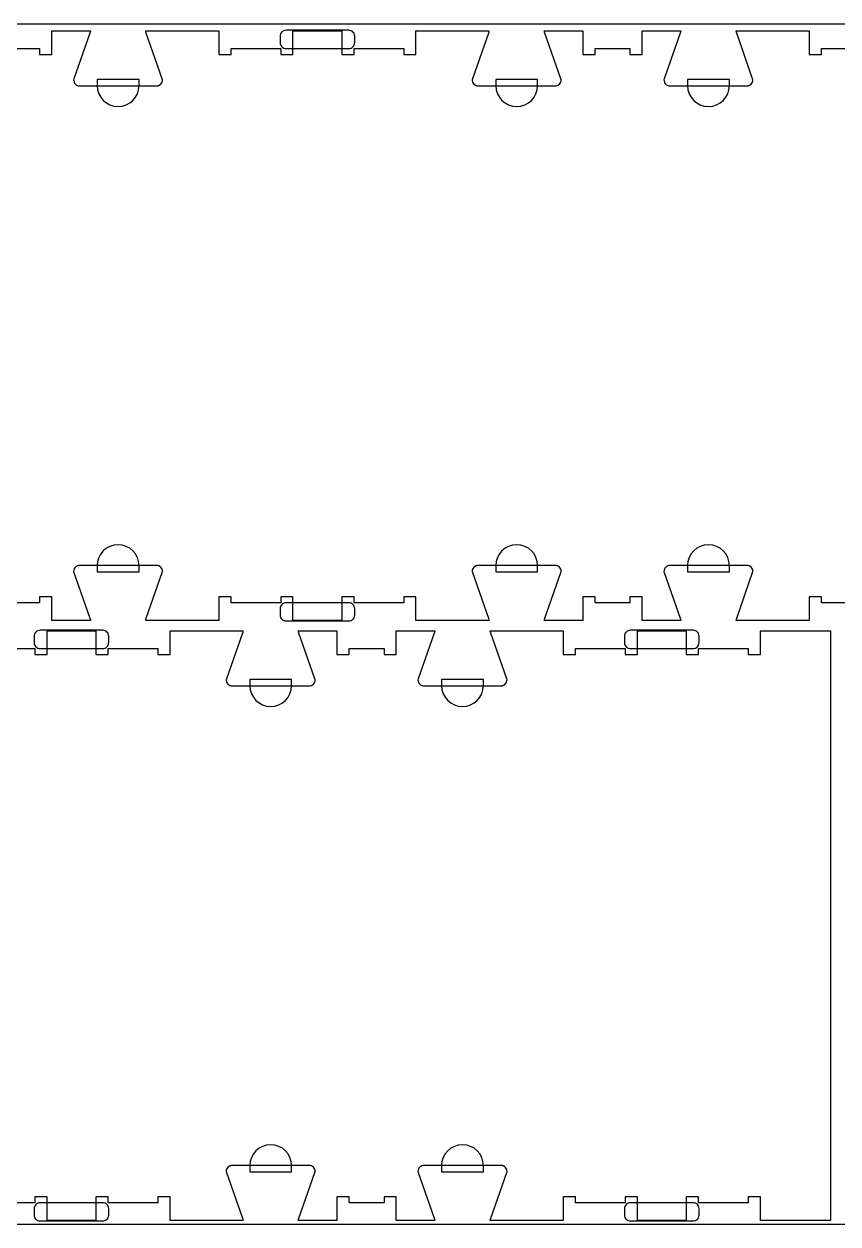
# Model space of a CAD drawing. Extents: x -7518 to -4335, y -84343 to -75479.
# Drawn here: x -5963 to -5136, y -77403 to -76183 of the extents above; entities that cross this region are included whole.
import ezdxf

# ---------------------------------------------------------------- set-up
doc = ezdxf.new("R2010")
doc.units = 0
for name, color, linetype in [('0_SHEET_SPRUCEPLY_2440X122', 1, 'CONTINUOUS'), ('4_ANYTOOL_CUTTHROUGH_OUTSI', 5, 'CONTINUOUS'), ('5_ANYTOOL_HALF_MILL_9MM_IN', 3, 'CONTINUOUS')]:
    doc.layers.add(name, color=color, linetype=linetype)

msp = doc.modelspace()

# ---------------------------------------------------------------- linework, layer by layer
at = {"layer": '0_SHEET_SPRUCEPLY_2440X122'}
msp.add_lwpolyline([(-7146.3, -76183), (-7146.3, -77403), (-4706.3, -77403), (-4706.3, -76183)], close=True, dxfattribs=at)
at = {"layer": '4_ANYTOOL_CUTTHROUGH_OUTSI', "color": 5}
for points in [[(-5982.5, -76207.9), (-5947, -76207.9), (-5947, -76213.9), (-5934.5, -76213.9), (-5934.5, -76189.9), (-5895.4, -76189.9), (-5895.4, -76189.9, -0.061485), (-5895.6, -76191.3), (-5912.5, -76239.6), (-5912.5, -76239.6), (-5912.5, -76239.6), (-5912.5, -76239.6, 0.414214), (-5906.3, -76245.9), (-5828.3, -76245.9), (-5828.1, -76245.9), (-5828, -76245.9), (-5827.8, -76245.9), (-5827.7, -76245.9), (-5827.5, -76245.8), (-5827.4, -76245.8), (-5827.2, -76245.8), (-5827.1, -76245.8), (-5826.9, -76245.7), (-5826.8, -76245.7), (-5826.6, -76245.7), (-5826.5, -76245.6), (-5826.3, -76245.6), (-5826.2, -76245.5), (-5826, -76245.5), (-5825.9, -76245.4), (-5825.7, -76245.3), (-5825.6, -76245.3), (-5825.4, -76245.2), (-5825.3, -76245.1), (-5825.2, -76245.1), (-5825, -76245), (-5824.9, -76244.9), (-5824.8, -76244.8), (-5824.7, -76244.7), (-5824.5, -76244.6), (-5824.4, -76244.6), (-5824.3, -76244.5), (-5824.2, -76244.4), (-5824.1, -76244.3), (-5824, -76244.2), (-5823.8, -76244.1, 0.198912), (-5822, -76239.6), (-5822, -76239.6), (-5822, -76239.6), (-5838.9, -76191.3), (-5838.9, -76191.3, -0.061485), (-5839.2, -76189.9), (-5765, -76189.9), (-5765, -76213.9), (-5752.5, -76213.9), (-5752.5, -76207.9), (-5702, -76207.9), (-5702, -76213.9), (-5689.5, -76213.9), (-5689.5, -76213.6), (-5689.5, -76189.9), (-5640, -76189.9), (-5640, -76213.9), (-5627.5, -76213.9), (-5627.5, -76207.9), (-5577, -76207.9), (-5577, -76213.9), (-5564.5, -76213.9), (-5564.5, -76189.9), (-5490.3, -76189.9), (-5490.3, -76189.9, -0.061485), (-5490.5, -76191.3), (-5507.4, -76239.6), (-5507.4, -76239.6), (-5507.4, -76239.6), (-5507.4, -76239.6, 0.198912), (-5505.6, -76244.1), (-5505.5, -76244.2), (-5505.4, -76244.3), (-5505.3, -76244.4), (-5505.1, -76244.5), (-5505, -76244.6), (-5504.9, -76244.6), (-5504.8, -76244.7), (-5504.7, -76244.8), (-5504.5, -76244.9), (-5504.4, -76245), (-5504.3, -76245.1), (-5504.1, -76245.1), (-5504, -76245.2), (-5503.8, -76245.3), (-5503.7, -76245.3), (-5503.6, -76245.4), (-5503.4, -76245.5), (-5503.3, -76245.5), (-5503.1, -76245.6), (-5503, -76245.6), (-5502.8, -76245.7), (-5502.7, -76245.7), (-5502.5, -76245.7), (-5502.4, -76245.8), (-5502.2, -76245.8), (-5502.1, -76245.8), (-5501.9, -76245.8), (-5501.8, -76245.9), (-5501.6, -76245.9), (-5501.5, -76245.9), (-5501.3, -76245.9), (-5501.2, -76245.9), (-5423.2, -76245.9, 0.414214), (-5416.9, -76239.6), (-5416.9, -76239.6), (-5416.9, -76239.6), (-5433.8, -76191.3), (-5433.8, -76191.3, -0.061485), (-5434.1, -76189.9), (-5395, -76189.9), (-5395, -76213.6), (-5395, -76213.9), (-5382.5, -76213.9), (-5382.5, -76207.9), (-5347, -76207.9), (-5347, -76213.9), (-5334.5, -76213.9), (-5334.5, -76213.6), (-5334.5, -76189.9), (-5295.4, -76189.9), (-5295.4, -76189.9, -0.061485), (-5295.6, -76191.3), (-5312.5, -76239.6), (-5312.5, -76239.6), (-5312.5, -76239.6), (-5312.5, -76239.6, 0.414214), (-5306.3, -76245.9), (-5228.3, -76245.9), (-5228.1, -76245.9), (-5228, -76245.9), (-5227.8, -76245.9), (-5227.7, -76245.9), (-5227.5, -76245.8), (-5227.4, -76245.8), (-5227.2, -76245.8), (-5227.1, -76245.8), (-5226.9, -76245.7), (-5226.8, -76245.7), (-5226.6, -76245.7), (-5226.5, -76245.6), (-5226.3, -76245.6), (-5226.2, -76245.5), (-5226, -76245.5), (-5225.9, -76245.4), (-5225.7, -76245.3), (-5225.6, -76245.3), (-5225.4, -76245.2), (-5225.3, -76245.1), (-5225.2, -76245.1), (-5225, -76245), (-5224.9, -76244.9), (-5224.8, -76244.8), (-5224.7, -76244.7), (-5224.5, -76244.6), (-5224.4, -76244.6), (-5224.3, -76244.5), (-5224.2, -76244.4), (-5224.1, -76244.3), (-5224, -76244.2), (-5223.8, -76244.1, 0.198912), (-5222, -76239.6), (-5222, -76239.6), (-5222, -76239.6), (-5238.9, -76191.3), (-5238.9, -76191.3, -0.061485), (-5239.2, -76189.9), (-5165, -76189.9), (-5165, -76213.9), (-5152.5, -76213.9), (-5152.5, -76207.9), (-5102, -76207.9)], [(-5102, -76771.4), (-5152.5, -76771.4), (-5152.5, -76765.4), (-5165, -76765.4), (-5165, -76789.4), (-5239.2, -76789.4), (-5239.2, -76789.4, -0.061485), (-5238.9, -76788), (-5222, -76739.7), (-5222, -76739.7), (-5222, -76739.6), (-5222, -76739.6, 0.198912), (-5223.8, -76735.2), (-5224, -76735.1), (-5224.1, -76735), (-5224.2, -76734.9), (-5224.3, -76734.8), (-5224.4, -76734.7), (-5224.5, -76734.6), (-5224.7, -76734.5), (-5224.8, -76734.4), (-5224.9, -76734.4), (-5225, -76734.3), (-5225.2, -76734.2), (-5225.3, -76734.1), (-5225.4, -76734.1), (-5225.6, -76734), (-5225.7, -76733.9), (-5225.9, -76733.9), (-5226, -76733.8), (-5226.2, -76733.7), (-5226.3, -76733.7), (-5226.5, -76733.7), (-5226.6, -76733.6), (-5226.8, -76733.6), (-5226.9, -76733.5), (-5227.1, -76733.5), (-5227.2, -76733.5), (-5227.4, -76733.5), (-5227.5, -76733.4), (-5227.7, -76733.4), (-5227.8, -76733.4), (-5228, -76733.4), (-5228.1, -76733.4), (-5228.3, -76733.4), (-5306.3, -76733.4, 0.414214), (-5312.5, -76739.6), (-5312.5, -76739.7), (-5312.5, -76739.7), (-5295.6, -76788), (-5295.6, -76788, -0.061485), (-5295.4, -76789.4), (-5334.5, -76789.4), (-5334.5, -76765.6), (-5334.5, -76765.4), (-5347, -76765.4), (-5347, -76771.4), (-5382.5, -76771.4), (-5382.5, -76765.4), (-5395, -76765.4), (-5395, -76789.4), (-5434.1, -76789.4), (-5434.1, -76789.4, -0.061485), (-5433.8, -76788), (-5416.9, -76739.7), (-5416.9, -76739.7), (-5416.9, -76739.6), (-5416.9, -76739.6, 0.414214), (-5423.2, -76733.4), (-5501.2, -76733.4), (-5501.3, -76733.4), (-5501.5, -76733.4), (-5501.6, -76733.4), (-5501.8, -76733.4), (-5501.9, -76733.4), (-5502.1, -76733.5), (-5502.2, -76733.5), (-5502.4, -76733.5), (-5502.5, -76733.5), (-5502.7, -76733.6), (-5502.8, -76733.6), (-5503, -76733.7), (-5503.1, -76733.7), (-5503.3, -76733.7), (-5503.4, -76733.8), (-5503.6, -76733.9), (-5503.7, -76733.9), (-5503.8, -76734), (-5504, -76734.1), (-5504.1, -76734.1), (-5504.3, -76734.2), (-5504.4, -76734.3), (-5504.5, -76734.4), (-5504.7, -76734.4), (-5504.8, -76734.5), (-5504.9, -76734.6), (-5505, -76734.7), (-5505.1, -76734.8), (-5505.3, -76734.9), (-5505.4, -76735), (-5505.5, -76735.1), (-5505.6, -76735.2, 0.198912), (-5507.4, -76739.6), (-5507.4, -76739.7), (-5507.4, -76739.7), (-5490.5, -76788), (-5490.5, -76788, -0.061485), (-5490.3, -76789.4), (-5514.7, -76789.4), (-5564.5, -76789.4), (-5564.5, -76765.4), (-5577, -76765.4), (-5577, -76771.4), (-5627.5, -76771.4), (-5627.5, -76765.4), (-5640, -76765.4), (-5640, -76789.4), (-5689.5, -76789.4), (-5689.5, -76765.4), (-5702, -76765.4), (-5702, -76771.4), (-5752.5, -76771.4), (-5752.5, -76765.4), (-5765, -76765.4), (-5765, -76789.4), (-5839.2, -76789.4), (-5839.2, -76789.4, -0.061485), (-5838.9, -76788), (-5822, -76739.7), (-5822, -76739.7), (-5822, -76739.6), (-5822, -76739.6, 0.198912), (-5823.8, -76735.2), (-5824, -76735.1), (-5824.1, -76735), (-5824.2, -76734.9), (-5824.3, -76734.8), (-5824.4, -76734.7), (-5824.5, -76734.6), (-5824.7, -76734.5), (-5824.8, -76734.4), (-5824.9, -76734.4), (-5825, -76734.3), (-5825.2, -76734.2), (-5825.3, -76734.1), (-5825.4, -76734.1), (-5825.6, -76734), (-5825.7, -76733.9), (-5825.9, -76733.9), (-5826, -76733.8), (-5826.2, -76733.7), (-5826.3, -76733.7), (-5826.5, -76733.7), (-5826.6, -76733.6), (-5826.8, -76733.6), (-5826.9, -76733.5), (-5827.1, -76733.5), (-5827.2, -76733.5), (-5827.4, -76733.5), (-5827.5, -76733.4), (-5827.7, -76733.4), (-5827.8, -76733.4), (-5828, -76733.4), (-5828.1, -76733.4), (-5828.3, -76733.4), (-5906.3, -76733.4, 0.414214), (-5912.5, -76739.6), (-5912.5, -76739.7), (-5912.5, -76739.7), (-5895.6, -76788), (-5895.6, -76788, -0.061485), (-5895.4, -76789.4), (-5934.5, -76789.4), (-5934.5, -76765.6), (-5934.5, -76765.4), (-5947, -76765.4), (-5947, -76771.4), (-5982.5, -76771.4)], [(-6002.5, -76817.9), (-5952, -76817.9), (-5952, -76823.9), (-5939.5, -76823.9), (-5939.5, -76823.6), (-5939.5, -76799.9), (-5890, -76799.9), (-5890, -76823.9), (-5877.5, -76823.9), (-5877.5, -76817.9), (-5827, -76817.9), (-5827, -76823.9), (-5814.5, -76823.9), (-5814.5, -76823.6), (-5814.5, -76799.9), (-5740.3, -76799.9), (-5740.3, -76799.9, -0.061485), (-5740.5, -76801.3), (-5757.4, -76849.6), (-5757.4, -76849.6), (-5757.4, -76849.6), (-5757.4, -76849.6, 0.198912), (-5755.6, -76854.1), (-5755.5, -76854.2), (-5755.4, -76854.3), (-5755.3, -76854.4), (-5755.1, -76854.5), (-5755, -76854.6), (-5754.9, -76854.6), (-5754.8, -76854.7), (-5754.7, -76854.8), (-5754.5, -76854.9), (-5754.4, -76855), (-5754.3, -76855.1), (-5754.1, -76855.1), (-5754, -76855.2), (-5753.8, -76855.3), (-5753.7, -76855.3), (-5753.6, -76855.4), (-5753.4, -76855.5), (-5753.3, -76855.5), (-5753.1, -76855.6), (-5753, -76855.6), (-5752.8, -76855.7), (-5752.7, -76855.7), (-5752.5, -76855.7), (-5752.4, -76855.8), (-5752.2, -76855.8), (-5752.1, -76855.8), (-5751.9, -76855.8), (-5751.8, -76855.9), (-5751.6, -76855.9), (-5751.5, -76855.9), (-5751.3, -76855.9), (-5751.2, -76855.9), (-5673.2, -76855.9, 0.414214), (-5666.9, -76849.6), (-5666.9, -76849.6), (-5666.9, -76849.6), (-5683.8, -76801.3), (-5683.8, -76801.3, -0.061485), (-5684.1, -76799.9), (-5645, -76799.9), (-5645, -76823.6), (-5645, -76823.9), (-5632.5, -76823.9), (-5632.5, -76817.9), (-5597, -76817.9), (-5597, -76823.9), (-5584.5, -76823.9), (-5584.5, -76799.9), (-5545.4, -76799.9), (-5545.4, -76799.9, -0.061485), (-5545.6, -76801.3), (-5562.5, -76849.6), (-5562.5, -76849.6), (-5562.5, -76849.6), (-5562.5, -76849.6, 0.414214), (-5556.3, -76855.9), (-5478.3, -76855.9), (-5478.1, -76855.9), (-5478, -76855.9), (-5477.8, -76855.9), (-5477.7, -76855.9), (-5477.5, -76855.8), (-5477.4, -76855.8), (-5477.2, -76855.8), (-5477.1, -76855.8), (-5476.9, -76855.7), (-5476.8, -76855.7), (-5476.6, -76855.7), (-5476.5, -76855.6), (-5476.3, -76855.6), (-5476.2, -76855.5), (-5476, -76855.5), (-5475.9, -76855.4), (-5475.7, -76855.3), (-5475.6, -76855.3), (-5475.4, -76855.2), (-5475.3, -76855.1), (-5475.2, -76855.1), (-5475, -76855), (-5474.9, -76854.9), (-5474.8, -76854.8), (-5474.7, -76854.7), (-5474.5, -76854.6), (-5474.4, -76854.6), (-5474.3, -76854.5), (-5474.2, -76854.4), (-5474.1, -76854.3), (-5474, -76854.2), (-5473.8, -76854.1, 0.198912), (-5472, -76849.6), (-5472, -76849.6), (-5472, -76849.6), (-5488.9, -76801.3), (-5488.9, -76801.3, -0.061485), (-5489.2, -76799.9), (-5415, -76799.9), (-5415, -76823.6), (-5415, -76823.9), (-5402.5, -76823.9), (-5402.5, -76817.9), (-5352, -76817.9), (-5352, -76823.9), (-5339.5, -76823.9), (-5339.5, -76823.6), (-5339.5, -76799.9), (-5290, -76799.9), (-5290, -76823.9), (-5277.5, -76823.9), (-5277.5, -76817.9), (-5227, -76817.9), (-5227, -76823.9), (-5214.5, -76823.9), (-5214.5, -76823.6), (-5214.5, -76799.9), (-5143.2, -76799.9), (-5143.2, -77399.4), (-5214.5, -77399.4), (-5214.5, -77399.4), (-5214.5, -77375.6), (-5214.5, -77375.4), (-5227, -77375.4), (-5227, -77381.4), (-5277.5, -77381.4), (-5277.5, -77375.4), (-5290, -77375.4), (-5290, -77375.6), (-5290, -77399.4), (-5339.5, -77399.4), (-5339.5, -77375.4), (-5352, -77375.4), (-5352, -77381.4), (-5402.5, -77381.4), (-5402.5, -77375.4), (-5415, -77375.4), (-5415, -77375.6), (-5415, -77399.4), (-5489.2, -77399.4), (-5489.2, -77399.4, -0.061485), (-5488.9, -77398), (-5472, -77349.7), (-5472, -77349.7), (-5472, -77349.6), (-5472, -77349.6, 0.198912), (-5473.8, -77345.2), (-5474, -77345.1), (-5474.1, -77345), (-5474.2, -77344.9), (-5474.3, -77344.8), (-5474.4, -77344.7), (-5474.5, -77344.6), (-5474.7, -77344.5), (-5474.8, -77344.4), (-5474.9, -77344.4), (-5475, -77344.3), (-5475.2, -77344.2), (-5475.3, -77344.1), (-5475.4, -77344.1), (-5475.6, -77344), (-5475.7, -77343.9), (-5475.9, -77343.9), (-5476, -77343.8), (-5476.2, -77343.7), (-5476.3, -77343.7), (-5476.5, -77343.7), (-5476.6, -77343.6), (-5476.8, -77343.6), (-5476.9, -77343.5), (-5477.1, -77343.5), (-5477.2, -77343.5), (-5477.4, -77343.4), (-5477.5, -77343.4), (-5477.7, -77343.4), (-5477.8, -77343.4), (-5478, -77343.4), (-5478.1, -77343.4), (-5478.3, -77343.4), (-5556.3, -77343.4, 0.414214), (-5562.5, -77349.6), (-5562.5, -77349.7), (-5562.5, -77349.7), (-5545.6, -77398), (-5545.6, -77398, -0.061485), (-5545.4, -77399.4), (-5584.5, -77399.4), (-5584.5, -77375.6), (-5584.5, -77375.4), (-5597, -77375.4), (-5597, -77381.4), (-5632.5, -77381.4), (-5632.5, -77375.4), (-5645, -77375.4), (-5645, -77375.6), (-5645, -77399.4), (-5684.1, -77399.4), (-5684.1, -77399.4, -0.061485), (-5683.8, -77398), (-5666.9, -77349.7), (-5666.9, -77349.7), (-5666.9, -77349.6), (-5666.9, -77349.6, 0.414214), (-5673.2, -77343.4), (-5751.2, -77343.4), (-5751.3, -77343.4), (-5751.5, -77343.4), (-5751.6, -77343.4), (-5751.8, -77343.4), (-5751.9, -77343.4), (-5752.1, -77343.4), (-5752.2, -77343.5), (-5752.4, -77343.5), (-5752.5, -77343.5), (-5752.7, -77343.6), (-5752.8, -77343.6), (-5753, -77343.7), (-5753.1, -77343.7), (-5753.3, -77343.7), (-5753.4, -77343.8), (-5753.6, -77343.9), (-5753.7, -77343.9), (-5753.8, -77344), (-5754, -77344.1), (-5754.1, -77344.1), (-5754.3, -77344.2), (-5754.4, -77344.3), (-5754.5, -77344.4), (-5754.7, -77344.4), (-5754.8, -77344.5), (-5754.9, -77344.6), (-5755, -77344.7), (-5755.1, -77344.8), (-5755.3, -77344.9), (-5755.4, -77345), (-5755.5, -77345.1), (-5755.6, -77345.2, 0.198912), (-5757.4, -77349.6), (-5757.4, -77349.7), (-5757.4, -77349.7), (-5740.5, -77398), (-5740.5, -77398, -0.061485), (-5740.3, -77399.4), (-5764.7, -77399.4), (-5814.5, -77399.4), (-5814.5, -77375.4), (-5827, -77375.4), (-5827, -77381.4), (-5877.5, -77381.4), (-5877.5, -77375.4), (-5890, -77375.4), (-5890, -77399.4), (-5939.5, -77399.4), (-5939.5, -77375.4), (-5952, -77375.4), (-5952, -77381.4), (-6002.5, -77381.4)]]:
    msp.add_lwpolyline(points, format="xyb", dxfattribs=at)
at = {"layer": '5_ANYTOOL_HALF_MILL_9MM_IN', "color": 3}
for points in [[(-5696.6, -76189.4, 0.414214), (-5702.6, -76195.4), (-5702.6, -76201.9, 0.414214), (-5696.6, -76207.9), (-5632.8, -76207.9, 0.414214), (-5626.8, -76201.9), (-5626.8, -76195.4, 0.414214), (-5632.8, -76189.4)], [(-5888.5, -76245.6, 1), (-5846, -76245.6), (-5846, -76245.4), (-5846, -76239.4), (-5888.5, -76239.4), (-5888.5, -76245.4), (-5888.5, -76245.6)], [(-5483.4, -76245.6, 1), (-5440.9, -76245.6), (-5440.9, -76245.4), (-5440.9, -76239.4), (-5483.4, -76239.4), (-5483.4, -76245.4), (-5483.4, -76245.6)], [(-5288.5, -76245.6, 1), (-5246, -76245.6), (-5246, -76245.4), (-5246, -76239.4), (-5288.5, -76239.4), (-5288.5, -76245.4), (-5288.5, -76245.6)], [(-5846, -76733.6, 1), (-5888.5, -76733.6), (-5888.5, -76733.9), (-5888.5, -76739.9), (-5846, -76739.9), (-5846, -76733.9), (-5846, -76733.6)], [(-5440.9, -76733.6, 1), (-5483.4, -76733.6), (-5483.4, -76733.9), (-5483.4, -76739.9), (-5440.9, -76739.9), (-5440.9, -76733.9), (-5440.9, -76733.6)], [(-5246, -76733.6, 1), (-5288.5, -76733.6), (-5288.5, -76733.9), (-5288.5, -76739.9), (-5246, -76739.9), (-5246, -76733.9), (-5246, -76733.6)], [(-5696.6, -76771.4, 0.414214), (-5702.6, -76777.4), (-5702.6, -76783.9, 0.414214), (-5696.6, -76789.9), (-5632.8, -76789.9, 0.414214), (-5626.8, -76783.9), (-5626.8, -76777.4, 0.414214), (-5632.8, -76771.4)], [(-5946.6, -76799.4, 0.414214), (-5952.6, -76805.4), (-5952.6, -76811.9, 0.414214), (-5946.6, -76817.9), (-5882.8, -76817.9, 0.414214), (-5876.8, -76811.9), (-5876.8, -76805.4, 0.414214), (-5882.8, -76799.4)], [(-5346.6, -76799.4, 0.414214), (-5352.6, -76805.4), (-5352.6, -76811.9, 0.414214), (-5346.6, -76817.9), (-5282.8, -76817.9, 0.414214), (-5276.8, -76811.9), (-5276.8, -76805.4, 0.414214), (-5282.8, -76799.4)], [(-5733.4, -76855.6, 1), (-5690.9, -76855.6), (-5690.9, -76855.4), (-5690.9, -76849.4), (-5733.4, -76849.4), (-5733.4, -76855.4), (-5733.4, -76855.6)], [(-5538.5, -76855.6, 1), (-5496, -76855.6), (-5496, -76855.4), (-5496, -76849.4), (-5538.5, -76849.4), (-5538.5, -76855.4), (-5538.5, -76855.6)], [(-5690.9, -77343.6, 1), (-5733.4, -77343.6), (-5733.4, -77343.9), (-5733.4, -77349.9), (-5690.9, -77349.9), (-5690.9, -77343.9), (-5690.9, -77343.6)], [(-5496, -77343.6, 1), (-5538.5, -77343.6), (-5538.5, -77343.9), (-5538.5, -77349.9), (-5496, -77349.9), (-5496, -77343.9), (-5496, -77343.6)], [(-5946.6, -77381.4, 0.414214), (-5952.6, -77387.4), (-5952.6, -77393.9, 0.414214), (-5946.6, -77399.9), (-5882.8, -77399.9, 0.414214), (-5876.8, -77393.9), (-5876.8, -77387.4, 0.414214), (-5882.8, -77381.4)], [(-5346.6, -77381.4, 0.414214), (-5352.6, -77387.4), (-5352.6, -77393.9, 0.414214), (-5346.6, -77399.9), (-5282.8, -77399.9, 0.414214), (-5276.8, -77393.9), (-5276.8, -77387.4, 0.414214), (-5282.8, -77381.4)]]:
    msp.add_lwpolyline(points, format="xyb", close=True, dxfattribs=at)

doc.saveas('drawing.dxf')
